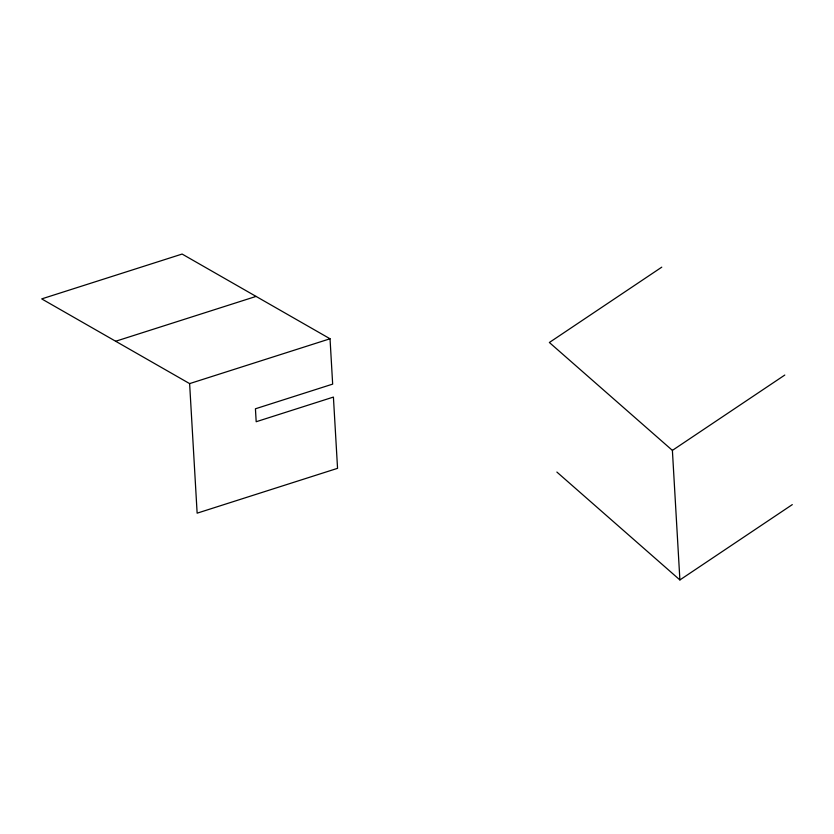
<?xml version="1.0" encoding="UTF-8"?>
<svg xmlns="http://www.w3.org/2000/svg" width="834" height="834" viewBox="0 0 834 834"><rect width="100%" height="100%" fill="white"/><g stroke="black" fill="none" stroke-linecap="round" stroke-linejoin="round"><path stroke-width="1.25" d="M661.769 267.161L549.366 342.493L672.392 450.391L679.898 579.943L792.3 504.612M672.392 450.391L784.794 375.05M115.665 341.252L256.069 296.414M189.62 383.609L330.035 338.771L332.662 384.12L255.433 408.785L256.184 421.733L333.412 397.078L337.551 468.333L197.137 513.171L189.62 383.609L41.7 298.895L182.114 254.057L330.035 338.771M556.872 472.054L679.898 579.943"/></g></svg>
